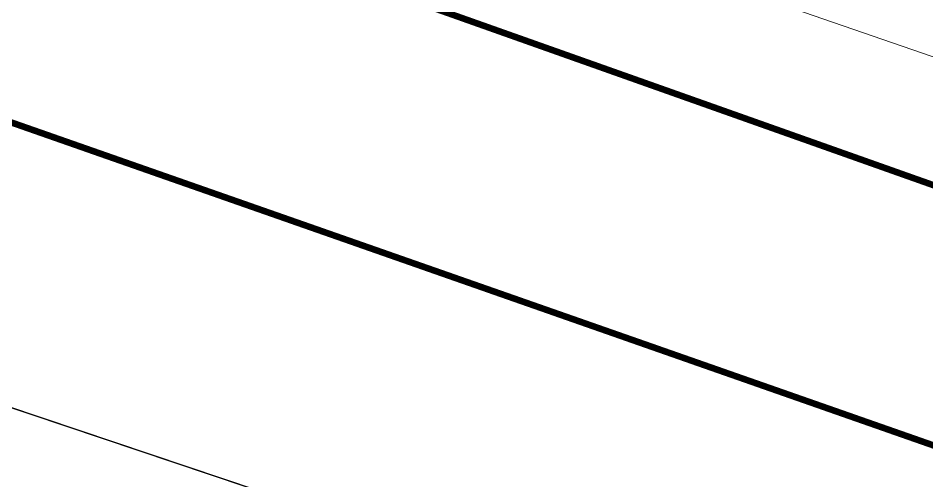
# Model space of a CAD drawing. Header units: inches. Extents: x 350994 to 353538, y 1581369 to 1583842.
# Drawn here: x 351454.58 to 351468.54, y 1583321.92 to 1583329.04 of the extents above; entities that cross this region are included whole.
import ezdxf

# ---------------------------------------------------------------- set-up
doc = ezdxf.new("R2010")
doc.units = ezdxf.units.IN
doc.header["$MEASUREMENT"] = 0
doc.linetypes.add('1', pattern=[0])
doc.linetypes.add('DASHDOTX2', pattern=[2, 1, -0.5, 0, -0.5])
for name, color, linetype in [('CULVERT', 255, '1'), ('EP TF', 5, 'Continuous'), ("ROAD'S", 1, '1')]:
    doc.layers.add(name, color=color, linetype=linetype)
doc.styles.get("Standard").update_dxf_attribs({"font": 'arial.ttf'})
doc.linetypes.add('SILT_FENCE', pattern='A,0.5,-0.2,["EP",Standard,S=0.1,R=0,X=-0.1,Y=-0.05],-0.2', length=0.9)

msp = doc.modelspace()

# ---------------------------------------------------------------- linework, layer by layer
at = {"layer": 'CULVERT', "color": 250, "linetype": 'DASHDOTX2', "lineweight": 5, "ltscale": 2, "const_width": 0.02, "elevation": 96.872}
msp.add_lwpolyline([(351526.796, 1583298.685), (351415.108, 1583336.311)], dxfattribs=at)
at = {"layer": 'EP TF', "color": 252, "linetype": 'SILT_FENCE', "lineweight": 5, "ltscale": 6, "elevation": 97.302}
msp.add_lwpolyline([(351410.701, 1583348.845), (351433.156, 1583340.828), (351460.584, 1583331.224), (351487.867, 1583321.803), (351514.82, 1583312.747), (351543.332, 1583302.904), (351570.374, 1583293.664), (351592.865, 1583287.361)], dxfattribs=at)
at = {"layer": "ROAD'S", "lineweight": 5, "const_width": 0.1}
msp.add_lwpolyline([(351411.935, 1583346.868), (351414.522, 1583345.681), (351483.08, 1583321.341), (351517.089, 1583309.894), (351589.218, 1583285.857), (351593.825, 1583286.369), (351610.496, 1583337.07), (351608.719, 1583338.561), (351606.603, 1583339.31), (351528, 1583365.739), (351449.988, 1583391.929), (351428.689, 1583399.389), (351425.433, 1583399.196), (351423.571, 1583399.178), (351410.233, 1583349.25)], close=True, dxfattribs=at)
msp.add_lwpolyline([(351566.837, 1583288.695), (351587.368, 1583281.612), (351589.749, 1583279.92), (351590.972, 1583277.627), (351589.879, 1583272.789), (351572.923, 1583223.021), (351570.49, 1583222.806), (351567.784, 1583223.345), (351562.174, 1583225.354), (351463.672, 1583257.317), (351394.003, 1583279.224), (351390.857, 1583283.441), (351391.809, 1583287.12), (351391.809, 1583287.12), (351391.95, 1583287.665), (351407.18, 1583340.371), (351411.724, 1583342.339), (351413.567, 1583341.782), (351482.492, 1583317.608), (351515.964, 1583306.247), (351528.201, 1583302.025)], dxfattribs=at)

doc.saveas('drawing.dxf')
